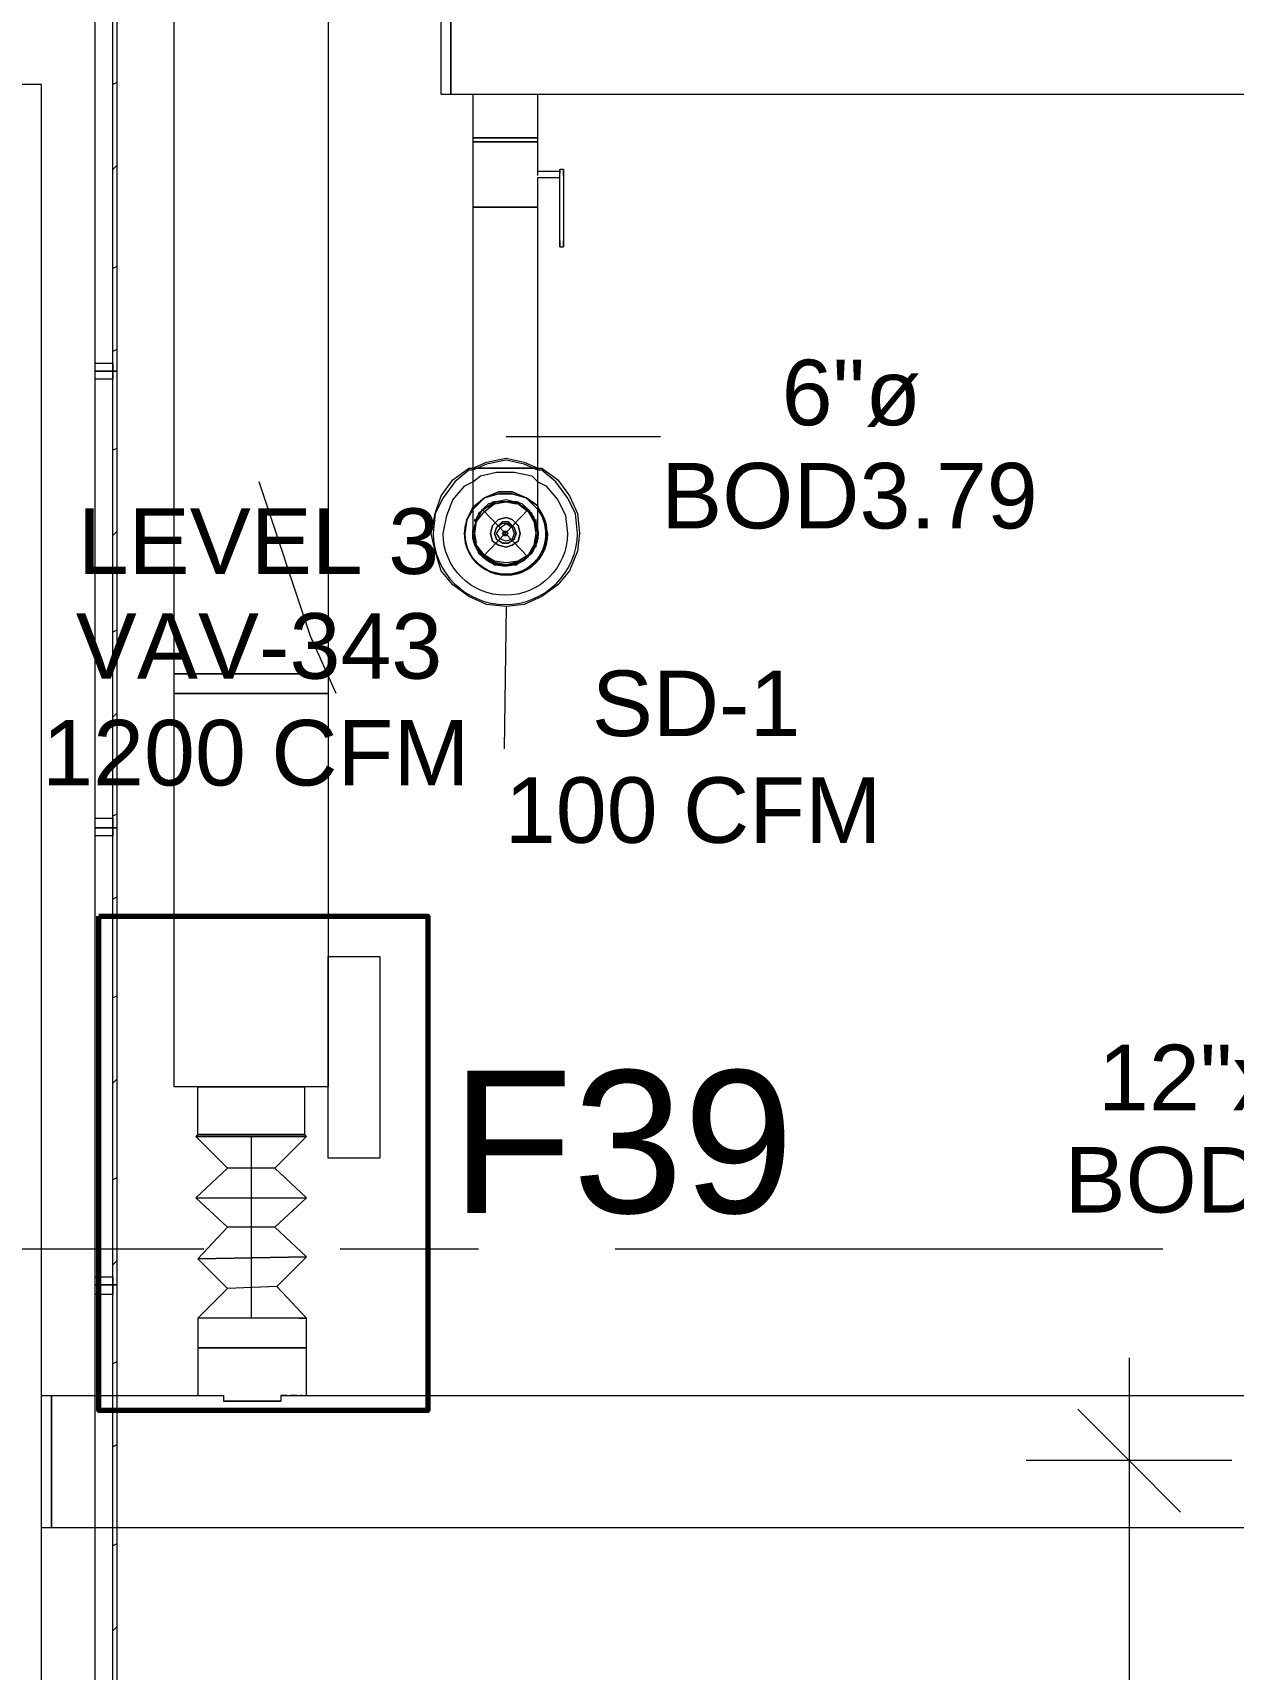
# Model space of a CAD drawing. Header units: metres. Extents: x -2 to 237, y -8 to 52.
# Drawn here: x 32.311 to 35.093, y 13.48 to 17.273 of the extents above; entities that cross this region are included whole.
import ezdxf

# ---------------------------------------------------------------- set-up
doc = ezdxf.new("R2010")
doc.units = ezdxf.units.M
doc.layers.add('HVAC - Ductos', color=5, linetype='Continuous', lineweight=0)
doc.layers.add('PDF4_Text', color=7, linetype='Continuous', lineweight=0)
doc.layers.add('PDF4_Geometry', color=7, linetype='Continuous', lineweight=0, true_color=0xaaaaaa)
doc.styles.add('PDF Arial-BoldMT-Identity-H', font='arial.ttf')
doc.styles.add('PDF Helvetica', font='')
doc.styles.get('PDF Helvetica').set_extended_font_data('Helvetica')

msp = doc.modelspace()

# ---------------------------------------------------------------- linework, layer by layer
at = {"layer": 'HVAC - Ductos', "lineweight": 0}
for points in [[(32.9962, 22.0595), (32.9962, 15.7872), (32.6389, 15.7872), (32.6389, 22.0595)], [(33.2574, 17.1296), (33.2574, 17.3358), (33.2803, 17.3358), (33.2803, 17.1296)], [(36.8585, 17.1296), (33.2803, 17.1296), (33.2803, 17.3358), (36.8585, 17.3358)], [(33.3307, 17.0289), (33.3353, 17.0289), (33.3398, 17.0289), (33.3536, 17.0289), (33.3673, 17.0289), (33.3856, 17.0289), (33.4086, 17.0289), (33.4269, 17.0289), (33.4452, 17.0289), (33.459, 17.0289), (33.4727, 17.0289), (33.4818, 17.0289), (33.4818, 17.1296), (33.4727, 17.1296), (33.459, 17.1296), (33.4452, 17.1296), (33.4269, 17.1296), (33.4086, 17.1296), (33.3856, 17.1296), (33.3673, 17.1296), (33.3536, 17.1296), (33.3398, 17.1296), (33.3353, 17.1296), (33.3307, 17.1296)], [(33.4818, 17.0289), (33.4727, 17.0289), (33.459, 17.0289), (33.4452, 17.0289), (33.4269, 17.0289), (33.4086, 17.0289), (33.3856, 17.0289), (33.3673, 17.0289), (33.3536, 17.0289), (33.3398, 17.0289), (33.3353, 17.0289), (33.3307, 17.0289), (33.3307, 17.0197), (33.3353, 17.0197), (33.3398, 17.0197), (33.3536, 17.0197), (33.3673, 17.0197), (33.3856, 17.0197), (33.4086, 17.0197), (33.4269, 17.0197), (33.4452, 17.0197), (33.459, 17.0197), (33.4727, 17.0197), (33.4818, 17.0197)], [(33.5323, 16.7906), (33.5323, 16.786), (33.5323, 16.7814), (33.5323, 16.7768), (33.5323, 16.7814), (33.5323, 16.786)], [(33.5414, 16.7906), (33.5414, 16.786), (33.5414, 16.7814), (33.5414, 16.7768), (33.5414, 16.7814), (33.5414, 16.786)], [(33.3353, 16.1766), (33.3582, 16.195), (33.3902, 16.2087), (33.4223, 16.2087), (33.4544, 16.195), (33.4818, 16.1766), (33.4818, 16.1721), (33.4818, 16.1766), (33.4544, 16.195), (33.4223, 16.2087), (33.3902, 16.2087), (33.3582, 16.195), (33.3353, 16.1766), (33.3307, 16.1721)], [(33.4773, 16.1721), (33.4544, 16.195), (33.4223, 16.2042), (33.3902, 16.2042), (33.3582, 16.195), (33.3353, 16.1721), (33.3307, 16.1675), (33.3353, 16.1721), (33.3582, 16.195), (33.3902, 16.2042), (33.4223, 16.2042), (33.4544, 16.195), (33.4773, 16.1721), (33.4818, 16.1675)], [(33.3307, 16.1721), (33.3169, 16.1446), (33.3123, 16.1125), (33.3169, 16.1446)], [(33.4727, 16.085), (33.459, 16.0621), (33.436, 16.0483), (33.4086, 16.0438), (33.3811, 16.0483), (33.3582, 16.0621), (33.3398, 16.085), (33.3353, 16.1125), (33.3398, 16.14), (33.3582, 16.1629), (33.3811, 16.1812), (33.4086, 16.1858), (33.436, 16.1812), (33.459, 16.1629), (33.4727, 16.14), (33.4773, 16.1125)], [(33.4773, 16.0942), (33.4727, 16.0759), (33.459, 16.0621), (33.4452, 16.0483), (33.4269, 16.0438), (33.4086, 16.0392), (33.3856, 16.0438), (33.3719, 16.0483), (33.3536, 16.0621), (33.3444, 16.0759), (33.3353, 16.0942), (33.3353, 16.1125), (33.3353, 16.1308), (33.3444, 16.1492), (33.3536, 16.1675), (33.3719, 16.1766), (33.3856, 16.1858), (33.4086, 16.1858), (33.4269, 16.1858), (33.4452, 16.1766), (33.459, 16.1675), (33.4727, 16.1492), (33.4773, 16.1308), (33.4818, 16.1125)], [(33.3765, 16.1308), (33.3719, 16.1125), (33.3765, 16.1308), (33.3902, 16.1446), (33.4086, 16.1492), (33.4223, 16.1446), (33.436, 16.1308), (33.4406, 16.1125), (33.436, 16.1308), (33.4223, 16.1446), (33.4086, 16.1492), (33.3902, 16.1446)], [(33.3856, 16.1263), (33.3811, 16.1125), (33.3856, 16.1263), (33.3994, 16.14), (33.4132, 16.14), (33.4269, 16.1263), (33.4315, 16.1125), (33.4269, 16.1263), (33.4132, 16.1354), (33.3994, 16.1354)], [(33.4223, 16.0988), (33.4086, 16.0942), (33.3948, 16.0988), (33.3856, 16.1125), (33.3948, 16.1263), (33.4086, 16.1354), (33.4223, 16.1263), (33.4269, 16.1125)], [(33.404, 16.1171), (33.3994, 16.1125), (33.404, 16.1171), (33.4086, 16.1171), (33.4132, 16.1125), (33.4086, 16.1171)], [(33.436, 16.0942), (33.4406, 16.1125), (33.436, 16.0942), (33.4223, 16.085), (33.4086, 16.0805), (33.3902, 16.085), (33.3765, 16.0942), (33.3719, 16.1125), (33.3765, 16.0942), (33.3902, 16.085), (33.4086, 16.0805), (33.4223, 16.085)], [(33.4269, 16.0988), (33.4315, 16.1125), (33.4269, 16.0988), (33.4132, 16.0896), (33.3994, 16.0896), (33.3856, 16.0988), (33.3811, 16.1125), (33.3856, 16.0988), (33.3994, 16.0896), (33.4132, 16.0896)], [(33.4086, 16.1079), (33.4132, 16.1125), (33.4086, 16.1079), (33.404, 16.1079), (33.3994, 16.1125), (33.404, 16.1079)], [(32.6389, 15.7414), (32.6389, 15.7872), (32.9962, 15.7872), (32.9962, 15.7414)], [(32.6389, 14.8297), (32.6389, 15.7414), (32.9962, 15.7414), (32.9962, 14.8297)], [(33.1153, 14.6647), (32.9962, 14.6647), (32.9962, 15.132), (33.1153, 15.132)], [(32.6939, 14.7197), (32.7076, 14.7197), (32.7305, 14.7197), (32.7533, 14.7197), (32.7855, 14.7197), (32.8175, 14.7197), (32.8496, 14.7197), (32.8817, 14.7197), (32.9046, 14.7197), (32.9275, 14.7197), (32.9366, 14.7197), (32.9412, 14.7197), (32.9366, 14.7197), (32.9275, 14.7197), (32.9046, 14.7197), (32.8817, 14.7197), (32.8496, 14.7197), (32.8175, 14.7197), (32.7855, 14.7197), (32.7533, 14.7197), (32.7305, 14.7197), (32.7076, 14.7197)], [(32.3548, 14.1149), (32.3548, 13.8079), (32.3319, 13.8079), (32.3319, 14.1149)], [(32.7533, 14.1012), (32.8862, 14.1012), (32.8817, 14.1012), (32.8542, 14.1012), (32.8175, 14.1012), (32.7855, 14.1012), (32.7579, 14.1012)]]:
    msp.add_lwpolyline(points, close=True, dxfattribs=at)
for points in [[(33.5323, 16.9418), (33.5323, 16.9464), (33.5323, 16.9509), (33.4818, 16.9509), (33.4818, 17.0197), (33.4727, 17.0197), (33.459, 17.0197), (33.4452, 17.0197), (33.4269, 17.0197), (33.4086, 17.0197), (33.3856, 17.0197), (33.3673, 17.0197), (33.3536, 17.0197), (33.3398, 17.0197), (33.3353, 17.0197), (33.3307, 17.0197), (33.3307, 16.8684), (33.3353, 16.8684), (33.3398, 16.8684), (33.3536, 16.8684), (33.3673, 16.8684), (33.3856, 16.8684), (33.4086, 16.8684), (33.4269, 16.8684), (33.4452, 16.8684), (33.459, 16.8684), (33.4727, 16.8684), (33.4818, 16.8684), (33.4818, 16.9372), (33.5323, 16.9372)], [(33.5414, 16.9555), (33.5323, 16.9555)], [(33.5323, 16.7906), (33.5323, 16.9418), (33.5323, 16.9464), (33.5323, 16.9509), (33.5323, 16.9555), (33.5323, 16.9509), (33.5323, 16.9464)], [(33.5414, 16.9418), (33.5414, 16.9464), (33.5414, 16.9509), (33.5414, 16.9555), (33.5414, 16.9509), (33.5414, 16.9464), (33.5414, 16.9418), (33.5414, 16.7906)], [(33.4818, 16.9418), (33.4818, 16.9464), (33.4818, 16.9509)], [(33.5323, 16.7768), (33.5414, 16.7768)], [(33.4086, 16.337), (33.7659, 16.337)], [(33.3307, 16.2637), (33.3628, 16.2774), (33.4086, 16.2866), (33.4498, 16.2774), (33.4818, 16.2637)], [(33.4818, 16.2592), (33.4498, 16.2729), (33.4086, 16.282), (33.3628, 16.2729), (33.3307, 16.2592)], [(33.0146, 15.7414), (32.955, 15.8743), (32.8359, 16.2316)], [(33.4818, 16.2637), (33.4727, 16.2637), (33.459, 16.2637), (33.4452, 16.2637), (33.4269, 16.2637), (33.4086, 16.2637), (33.3856, 16.2637), (33.3673, 16.2637), (33.3536, 16.2637), (33.3398, 16.2637), (33.3353, 16.2637), (33.3307, 16.2637)], [(33.3307, 16.2316), (33.349, 16.2454), (33.3856, 16.2546), (33.4269, 16.2546), (33.4681, 16.2454), (33.4818, 16.2316)], [(33.3353, 16.14), (33.3353, 16.1446), (33.3398, 16.1446), (33.3536, 16.1675), (33.3398, 16.1492), (33.3353, 16.1308), (33.3307, 16.1217)], [(33.4818, 16.1217), (33.4818, 16.1308), (33.4727, 16.1492), (33.459, 16.1675), (33.4452, 16.1812), (33.4269, 16.1858), (33.4086, 16.1904), (33.3856, 16.1858), (33.3673, 16.1812), (33.3536, 16.1675), (33.3765, 16.1812), (33.3765, 16.1858), (33.3811, 16.1858)], [(33.3811, 16.1812), (33.4086, 16.1858), (33.4315, 16.1812)], [(33.4315, 16.1858), (33.436, 16.1858), (33.4406, 16.1812)], [(33.436, 16.1812), (33.459, 16.1675), (33.4727, 16.1446)], [(33.3398, 16.0896), (33.3353, 16.1125), (33.3398, 16.14)], [(33.4773, 16.1446), (33.4773, 16.14), (33.4818, 16.1125), (33.4773, 16.0896)], [(33.3398, 16.0805), (33.3353, 16.085), (33.3353, 16.0896)], [(33.3765, 16.0483), (33.3536, 16.0621), (33.3398, 16.0805)], [(33.4727, 16.0805), (33.459, 16.0621), (33.436, 16.0483)], [(33.4773, 16.0896), (33.4773, 16.085), (33.4773, 16.0805)], [(33.3811, 16.0438), (33.3765, 16.0438)], [(33.4315, 16.0438), (33.4086, 16.0392), (33.3811, 16.0438)], [(33.4406, 16.0438), (33.436, 16.0438), (33.4315, 16.0438)], [(33.4086, 15.943), (33.404, 15.6131)], [(32.7625, 14.6418), (32.6893, 14.7151), (32.9458, 14.7151), (32.9366, 14.7151), (32.9183, 14.7151), (32.8908, 14.7151), (32.8542, 14.7151), (32.8175, 14.7151), (32.7763, 14.7151), (32.7442, 14.7151), (32.7121, 14.7151), (32.6984, 14.7151), (32.6893, 14.7151), (32.6984, 14.7151), (32.7121, 14.7151), (32.7442, 14.7151), (32.7763, 14.7151), (32.8175, 14.7151), (32.8542, 14.7151), (32.8908, 14.7151), (32.9183, 14.7151), (32.9366, 14.7151), (32.9458, 14.7151), (32.9412, 14.7197), (32.9366, 14.7197), (32.9183, 14.7197), (32.8908, 14.7197), (32.8542, 14.7197), (32.8175, 14.7197), (32.7763, 14.7197), (32.7442, 14.7197), (32.7167, 14.7197), (32.6984, 14.7197), (32.6939, 14.7197), (32.6939, 14.8297), (32.7076, 14.8297), (32.7305, 14.8297), (32.7533, 14.8297), (32.7855, 14.8297), (32.8175, 14.8297), (32.8496, 14.8297), (32.8817, 14.8297), (32.9046, 14.8297), (32.9275, 14.8297), (32.9366, 14.8297), (32.9412, 14.8297), (32.9412, 14.7197), (32.9366, 14.7197), (32.9183, 14.7197), (32.8908, 14.7197), (32.8542, 14.7197), (32.8175, 14.7197), (32.7763, 14.7197), (32.7442, 14.7197), (32.7167, 14.7197), (32.6984, 14.7197), (32.6939, 14.7197), (32.6893, 14.7151), (32.9458, 14.7151), (32.8725, 14.6418), (32.7625, 14.6418), (32.6893, 14.5731), (32.9458, 14.5731), (32.8725, 14.6418)], [(32.8175, 14.7151), (32.8175, 14.6418), (32.8175, 14.5731), (32.8175, 14.5044), (32.8175, 14.4357), (32.8175, 14.3669), (32.8175, 14.2936)], [(32.8725, 14.5044), (32.9458, 14.4357), (32.6939, 14.4311), (32.7625, 14.5044), (32.6893, 14.5731), (32.9458, 14.5731), (32.8725, 14.5044), (32.7625, 14.5044)], [(32.9412, 14.1149), (32.9458, 14.1149), (32.9458, 14.2249), (32.9412, 14.2249), (32.9275, 14.2249), (32.9092, 14.2249), (32.8817, 14.2249), (32.8542, 14.2249), (32.8175, 14.2249), (32.7855, 14.2249), (32.7579, 14.2249), (32.7305, 14.2249), (32.7076, 14.2249), (32.6984, 14.2249), (32.6939, 14.2249), (32.6984, 14.2249), (32.7076, 14.2249), (32.7305, 14.2249), (32.7579, 14.2249), (32.7855, 14.2249), (32.8175, 14.2249), (32.8542, 14.2249), (32.8817, 14.2249), (32.9092, 14.2249), (32.9275, 14.2249), (32.9412, 14.2249), (32.9458, 14.2249), (32.9458, 14.2936), (32.6939, 14.2936), (32.7625, 14.3623), (32.6939, 14.4311), (32.9458, 14.4357), (32.8771, 14.3669), (32.7625, 14.3623)], [(32.9458, 14.2936), (32.8771, 14.3669)], [(32.9275, 14.2936), (32.9412, 14.2936), (32.9458, 14.2936), (32.9412, 14.2936), (32.9275, 14.2936), (32.9092, 14.2936), (32.8817, 14.2936), (32.8542, 14.2936), (32.8175, 14.2936), (32.7855, 14.2936), (32.7579, 14.2936), (32.7305, 14.2936), (32.7076, 14.2936), (32.6984, 14.2936), (32.6939, 14.2936), (32.6939, 14.2249), (32.6939, 14.1149), (32.6984, 14.1149)], [(32.7076, 14.2936), (32.6984, 14.2936), (32.6939, 14.2936)], [(32.7076, 14.2249), (32.7305, 14.2249), (32.7579, 14.2249), (32.7855, 14.2249), (32.8175, 14.2249), (32.8542, 14.2249), (32.8817, 14.2249), (32.9092, 14.2249), (32.9275, 14.2249)], [(34.8517, 14.202), (34.8517, 10.4084)], [(32.8862, 14.1149), (38.0818, 14.1149), (38.0818, 13.8079), (32.3548, 13.8079), (32.3548, 14.1149), (32.7533, 14.1149), (32.7533, 14.1058), (32.7533, 14.1012)], [(32.703, 14.1149), (32.7076, 14.1149)], [(32.7167, 14.1149), (32.7259, 14.1149)], [(32.7397, 14.1149), (32.7533, 14.1149)], [(32.9, 14.1149), (32.8862, 14.1149), (32.8862, 14.1058), (32.8862, 14.1012)], [(32.9229, 14.1149), (32.9092, 14.1149)], [(32.9366, 14.1149), (32.9321, 14.1149)], [(34.9709, 13.8446), (34.8517, 13.9637), (34.7327, 14.0828)], [(35.09, 13.9637), (34.8517, 13.9637), (34.6135, 13.9637)]]:
    msp.add_lwpolyline(points, dxfattribs=at)
for points in [[(33.4818, 16.1125), (33.4818, 16.1217), (33.4818, 16.14), (33.4818, 16.1675), (33.4818, 16.2042), (33.4818, 16.2454), (33.4818, 16.2637), (33.491, 16.2637), (33.5277, 16.2362), (33.5552, 16.1996), (33.5735, 16.1583), (33.578, 16.1125), (33.5735, 16.0713), (33.5552, 16.0255), (33.5277, 15.9934), (33.491, 15.9659), (33.4498, 15.9476), (33.4086, 15.943), (33.3628, 15.9476), (33.3215, 15.9659), (33.2849, 15.9934), (33.2574, 16.0255), (33.2436, 16.0713), (33.2345, 16.1125), (33.2436, 16.1583), (33.2574, 16.1996), (33.2849, 16.2362), (33.3215, 16.2637), (33.3307, 16.2637), (33.3353, 16.2637), (33.3398, 16.2637), (33.3536, 16.2637), (33.3673, 16.2637), (33.3856, 16.2637), (33.4086, 16.2637), (33.4269, 16.2637), (33.4452, 16.2637), (33.459, 16.2637), (33.4727, 16.2637), (33.4818, 16.2637), (33.4818, 16.8684), (33.4727, 16.8684), (33.459, 16.8684), (33.4452, 16.8684), (33.4269, 16.8684), (33.4086, 16.8684), (33.3856, 16.8684), (33.3673, 16.8684), (33.3536, 16.8684), (33.3398, 16.8684), (33.3353, 16.8684), (33.3307, 16.8684), (33.3307, 16.2637), (33.3307, 16.2225), (33.3307, 16.1812), (33.3307, 16.1492), (33.3307, 16.1263), (33.3307, 16.1125), (33.3307, 16.1217), (33.3307, 16.1125, 1.029368), (33.4818, 16.1217, -1.065601), (33.3307, 16.1125)], [(33.3307, 16.2592), (33.3215, 16.2592), (33.2895, 16.2316), (33.2619, 16.195), (33.2436, 16.1583), (33.2391, 16.1125, 0.986582), (33.5735, 16.1125), (33.5689, 16.1583), (33.5506, 16.195), (33.5231, 16.2316), (33.491, 16.2592), (33.4818, 16.2592)], [(33.4818, 16.2316), (33.5002, 16.2225), (33.5277, 16.1904), (33.546, 16.1538), (33.5506, 16.1125, -0.994136), (33.2619, 16.1125), (33.2711, 16.1538), (33.2849, 16.1904), (33.3123, 16.2225), (33.3307, 16.2316)]]:
    msp.add_lwpolyline(points, format="xyb", dxfattribs=at)
msp.add_lwpolyline([(33.3123, 16.1125, 1.397458), (33.4818, 16.1675), (33.4956, 16.1446), (33.5002, 16.1125, -1.397055), (33.3307, 16.1675), (33.3169, 16.1446), (33.3123, 16.1125, 1.009901), (33.5048, 16.1125), (33.4956, 16.1446), (33.4818, 16.1721, -1.406675)], format="xyb", close=True, dxfattribs=at)
at = {"layer": 'PDF4_Geometry', "lineweight": 0}
for points in [[(32.4556, 13.3177), (32.4556, 18.6049)], [(32.506, 17.1571), (32.4968, 17.1525)], [(32.506, 16.9647), (32.4968, 16.9555)], [(32.506, 16.731), (32.4968, 16.7264)], [(32.506, 16.5386), (32.4968, 16.534)], [(32.506, 16.3095), (32.4968, 16.305)], [(32.506, 16.1171), (32.4968, 16.1079)], [(32.506, 15.888), (32.4968, 15.8834)], [(32.506, 15.6956), (32.4968, 15.6864)], [(32.506, 15.4619), (32.4968, 15.4573)], [(32.506, 15.2695), (32.4968, 15.2649)], [(32.506, 15.0404), (32.4968, 15.0358)], [(32.506, 14.848), (32.4968, 14.8388)], [(32.506, 14.6189), (32.4968, 14.6144)], [(32.7076, 14.454), (31.4385, 14.454)], [(33.3444, 14.454), (33.0237, 14.454)], [(34.9297, 14.454), (33.6605, 14.454)], [(32.506, 14.4265), (32.4968, 14.4173)], [(32.506, 14.1928), (32.4968, 14.1882)], [(32.506, 14.0004), (32.4968, 13.9958)], [(32.506, 13.7713), (32.4968, 13.7667)], [(32.506, 13.5788), (32.4968, 13.5697)]]:
    msp.add_lwpolyline(points, dxfattribs=at)
for points in [[(32.4968, 17.5466), (32.506, 17.5466), (32.506, 16.4882), (32.4968, 16.4882)], [(28.7857, 17.1525), (28.7857, 13.3177), (32.3319, 13.3177), (32.3319, 17.1525)], [(32.4556, 16.5065), (32.4968, 16.5065), (32.4968, 16.4882), (32.4556, 16.4882)], [(32.4556, 16.4882), (32.4968, 16.4882), (32.4968, 16.4699), (32.4556, 16.4699)], [(32.4968, 16.4882), (32.506, 16.4882), (32.506, 15.4299), (32.4968, 15.4299)], [(32.4556, 15.4527), (32.4968, 15.4527), (32.4968, 15.4299), (32.4556, 15.4299)], [(32.4556, 15.4299), (32.4968, 15.4299), (32.4968, 15.4115), (32.4556, 15.4115)], [(32.4968, 15.4299), (32.506, 15.4299), (32.506, 14.3715), (32.4968, 14.3715)], [(32.4556, 14.3898), (32.4968, 14.3898), (32.4968, 14.3715), (32.4556, 14.3715)], [(32.4556, 14.3715), (32.4968, 14.3715), (32.4968, 14.3486), (32.4556, 14.3486)], [(32.4968, 14.3715), (32.506, 14.3715), (32.506, 13.3177), (32.4968, 13.3177)]]:
    msp.add_lwpolyline(points, close=True, dxfattribs=at)
at = {"layer": 'PDF4_Geometry', "color": 8, "lineweight": 0, "true_color": 0x808080}
msp.add_lwpolyline([(33.4681, 16.1583), (33.4315, 16.1858), (33.3811, 16.1858), (33.3444, 16.1583), (33.3307, 16.1125), (33.3444, 16.0667), (33.3811, 16.0392), (33.4315, 16.0392), (33.4681, 16.0667), (33.4818, 16.1125)], close=True, dxfattribs=at)
for points in [[(33.3536, 16.1675), (33.459, 16.0575)], [(33.459, 16.1675), (33.3536, 16.0575)]]:
    msp.add_lwpolyline(points, dxfattribs=at)
at = {"layer": 'PDF4_Geometry', "color": 232, "lineweight": 70, "true_color": 0xe91e64}
msp.add_lwpolyline([(32.4646, 15.2252), (33.2264, 15.2252), (33.2264, 14.0801), (32.4646, 14.0801)], close=True, dxfattribs=at)

# ---------------------------------------------------------------- texts
at = {"layer": 'PDF4_Text', "lineweight": 0, "char_height": 0.1519, "attachment_point": 4, "style": 'PDF Helvetica'}
for s, insert in [('6"ø', (34.0466, 16.4369)), ('BOD3.79', (33.7672, 16.1987)), ('LEVEL 3', (32.4155, 16.0933)), ('VAV-343', (32.411, 15.8505)), ('SD-1', (33.6068, 15.7176)), ('1200 CFM', (32.3331, 15.6031)), ('100 CFM', (33.4052, 15.4702)), ('12"x12"', (34.7797, 14.8517)), ('BOD3.78', (34.7019, 14.6134))]:
    msp.add_mtext(s, dxfattribs=dict(at, insert=insert))
at = {"layer": 'PDF4_Text', "color": 232, "lineweight": 70, "true_color": 0xe91e64, "insert": (33.2808, 14.7005), "char_height": 0.32989, "attachment_point": 4, "style": 'PDF Arial-BoldMT-Identity-H'}
msp.add_mtext('F39', dxfattribs=at)

doc.saveas('drawing.dxf')
